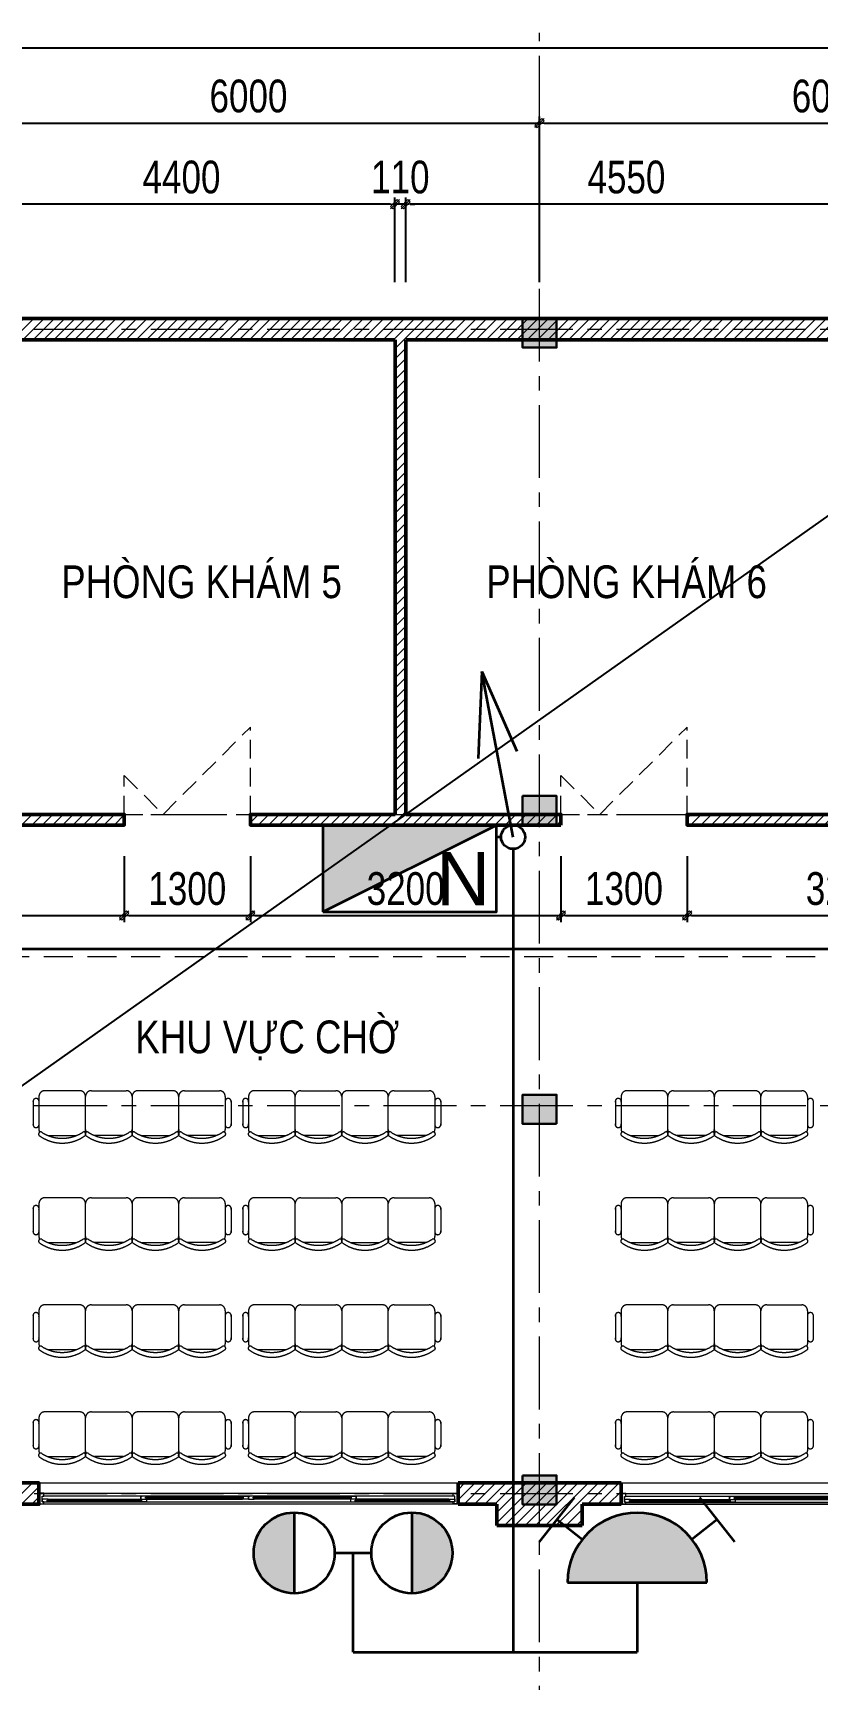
# Model space of a CAD drawing. Header units: millimetres. Extents: x 1109421 to 1726579, y -247837 to 144927.
# Drawn here: x 1571731 to 1579812, y -132556 to -115591 of the extents above; entities that cross this region are included whole.
import ezdxf

# ---------------------------------------------------------------- set-up
doc = ezdxf.new("R2010")
doc.units = ezdxf.units.MM
doc.header["$LTSCALE"] = 600
doc.header["$MEASUREMENT"] = 0
doc.set_wipeout_variables(frame=1)
for name, pattern in [('00_Hidden', [2.4, 1.6, -0.8]), ('CENTER', [2, 1.25, -0.25, 0.25, -0.25]), ('HIDDEN', [0.375, 0.25, -0.125])]:
    doc.linetypes.add(name, pattern=pattern)
doc.layers.get('0').update_dxf_attribs({"lineweight": 0})
doc.layers.get('Defpoints').update_dxf_attribs({"lineweight": 0})
for name, color, linetype, lineweight in [('0.15_Cua', 144, 'Continuous', 15), ('cat1', 30, 'Continuous', 50), ('cat2', 22, 'Continuous', 30), ('dim', 144, 'Continuous', 13), ('hatch1', 136, 'Continuous', 9), ('LC MANH DUT', 35, 'HIDDEN', 5), ('LC Text2', 7, 'Continuous', 25), ('Noi that', 35, 'Continuous', 9), ('PCCC - CHUA CHAY - ONG D80', 30, 'Continuous', 35), ('PCCC - CHUACHAY - ONG D40', 6, 'Continuous', 35), ('PCCC - CHUACHAY - THIETBI', 1, 'Continuous', 35), ('PCCC-CHUACHAY-THIETBI', 1, 'Continuous', 35), ('thay1', 63, 'Continuous', 18), ('truc', 76, 'CENTER', 9)]:
    doc.layers.add(name, color=color, linetype=linetype, lineweight=lineweight)
doc.layers.add('3', color=3, linetype='Continuous')
doc.layers.add('KCS_Plotter', color=11, linetype='Continuous', plot=False)
doc.styles.add('chu theo TCVN', font='arial.ttf')
doc.styles.add('HOATBIF', font='hoatbif.shx', dxfattribs={"width": 0.8})
doc.styles.add('T2', font='VHARIAL.TTF', dxfattribs={"width": 0.8})
doc.dimstyles.new('1-135', dxfattribs={"dimscale": 135, "dimtxt": 2.5, "dimasz": 0.35, "dimexe": 0.5, "dimexo": 0, "dimgap": 0.8, "dimtad": 1, "dimdec": 0, "dimzin": 0, "dimdsep": 46, "dimtxsty": 'HOATBIF', "dimblk1": 'DOT', "dimblk2": 'DOT', "dimsah": 1, "dimcen": -1, "dimdle": 1, "dimclrd": 256, "dimclre": 256, "dimclrt": 4, "dimadec": 3, "dimazin": 2, "dimtfac": 0.333333, "dimtdec": 0, "dimtix": 1, "dimtmove": 2, "dimatfit": 3, "dimldrblk": 'DOT', "dimfxl": 1, "dimtvp": 0.833333, "dimtolj": 1, "dimtzin": 0, "dimarcsym": 0})

# ---------------------------------------------------------------- blocks, each defined once
blk = doc.blocks.new('HOP CUU HOA')
at = {"layer": 'PCCC-CHUACHAY-THIETBI'}
blk.add_hatch(color=256, dxfattribs=at).paths.add_polyline_path([(8, 4), (0, 4), (0, 0)])
blk.add_line((0, 0), (8, 4), dxfattribs=at)
blk.add_lwpolyline([(0, 0), (8, 0), (8, 4), (0, 4)], close=True, dxfattribs=at)
blk = doc.blocks.new('TRU TIEP NUOC')
at = {"layer": '3'}
h = blk.add_hatch(color=1, dxfattribs=at)
h.dxf.hatch_style = 1
h.paths.add_polyline_path([(0, 2.037), (0, -2.037, 1)])
at = {"layer": 'PCCC-CHUACHAY-THIETBI'}
for p, q in [((1.184, 2.853), (2.487, 1.832)), ((0, 2.037), (0, -2.037)), ((1.836, 2.342), (1.256, 1.603)), ((0, 0), (-2.037, 0)), ((1.184, -2.853), (2.487, -1.832)), ((1.836, -2.342), (1.256, -1.603))]:
    blk.add_line(p, q, dxfattribs=at)
blk.add_arc((0, 0), 2.037, 270, 90, dxfattribs=at)
blk = doc.blocks.new('Tru chua chay')
at = {"layer": 'PCCC - CHUACHAY - THIETBI'}
for points in [[(50829, -204786, 0.414214), (50412, -205203, 0.414214), (50829, -205620)], [(52042, -204786, -0.414214), (52459, -205203, -0.414214), (52042, -205620)]]:
    blk.add_hatch(color=256, dxfattribs=at).paths.add_polyline_path(points)
for p, q in [((50829, -204786), (50829, -205620)), ((52042, -204786), (52042, -205620)), ((51246, -205203), (51625, -205203)), ((51435, -205203), (51435, -206224))]:
    blk.add_line(p, q, dxfattribs=at)
for centre in [(50829, -205203), (52042, -205203)]:
    blk.add_circle(centre, 417, dxfattribs=at)
blk = doc.blocks.new('DOT')
at = {"layer": 'dim'}
for p, q in [((-3, 0), (3, 0)), ((-1, -1), (1, 1))]:
    blk.add_line(p, q, dxfattribs=at)
blk.add_lwpolyline([(0.5, 1), (-1, -0.5), (-0.5, -1), (1, 0.5)], close=True, dxfattribs=at)
blk = doc.blocks.new('*D1336')
at = {"layer": 'Defpoints', "color": 0, "transparency": 16777216}
for p in [(1588152, -115745), (1546352, -118158), (1588152, -118158)]:
    blk.add_point(p, dxfattribs=at)
at = {"layer": 'dim', "lineweight": -2, "transparency": 16777216}
for p, q in [((1546352, -118158), (1546352, -115678)), ((1588152, -118158), (1588152, -115678)), ((1546399, -115745), (1588105, -115745))]:
    blk.add_line(p, q, dxfattribs=at)
at = {"layer": 'dim', "lineweight": -2, "transparency": 16777216, "xscale": 47.25, "yscale": 47.25, "zscale": 47.25, "rotation": 180}
blk.add_blockref('DOT', (1546352, -115745), dxfattribs=at)
at = {"layer": 'dim', "lineweight": -2, "transparency": 16777216, "xscale": 47.25, "yscale": 47.25, "zscale": 47.25}
blk.add_blockref('DOT', (1588152, -115745), dxfattribs=at)
at = {"layer": 'dim', "color": 4, "transparency": 16777216, "insert": (1568302, -115468), "char_height": 337.5, "attachment_point": 5, "style": 'HOATBIF'}
blk.add_mtext('\\A1;41800', dxfattribs=at)
blk = doc.blocks.new('_Dot')
at = {"color": 0, "linetype": 'ByBlock', "lineweight": -2}
blk.add_line((-0.5, 0), (-1, 0), dxfattribs=at)
at = {"color": 0, "linetype": 'ByBlock', "const_width": 0.5}
blk.add_lwpolyline([(-0.25, 0, 1), (0.25, 0, 1)], format="xyb", close=True, dxfattribs=at)
blk = doc.blocks.new('*D1341')
at = {"layer": 'Defpoints', "color": 0, "transparency": 16777216}
for p in [(1576952, -116520), (1570952, -118158), (1576952, -118158)]:
    blk.add_point(p, dxfattribs=at)
at = {"layer": 'dim', "lineweight": -2, "transparency": 16777216}
for p, q in [((1570952, -118158), (1570952, -116452)), ((1570999, -116520), (1576905, -116520)), ((1576952, -118158), (1576952, -116452))]:
    blk.add_line(p, q, dxfattribs=at)
at = {"layer": 'dim', "lineweight": -2, "transparency": 16777216, "xscale": 47.25, "yscale": 47.25, "zscale": 47.25, "rotation": 180}
blk.add_blockref('DOT', (1570952, -116520), dxfattribs=at)
at = {"layer": 'dim', "lineweight": -2, "transparency": 16777216, "xscale": 47.25, "yscale": 47.25, "zscale": 47.25}
blk.add_blockref('DOT', (1576952, -116520), dxfattribs=at)
at = {"layer": 'dim', "color": 4, "transparency": 16777216, "insert": (1573952, -116243), "char_height": 337.5, "attachment_point": 5, "style": 'HOATBIF'}
blk.add_mtext('\\A1;6000', dxfattribs=at)
blk = doc.blocks.new('*D1342')
at = {"layer": 'Defpoints', "color": 0, "transparency": 16777216}
for p in [(1582952, -116520), (1576952, -118158), (1582952, -118158)]:
    blk.add_point(p, dxfattribs=at)
at = {"layer": 'dim', "lineweight": -2, "transparency": 16777216}
for p, q in [((1576952, -118158), (1576952, -116452)), ((1576999, -116520), (1582905, -116520)), ((1582952, -118158), (1582952, -116452))]:
    blk.add_line(p, q, dxfattribs=at)
at = {"layer": 'dim', "lineweight": -2, "transparency": 16777216, "xscale": 47.25, "yscale": 47.25, "zscale": 47.25, "rotation": 180}
blk.add_blockref('DOT', (1576952, -116520), dxfattribs=at)
at = {"layer": 'dim', "lineweight": -2, "transparency": 16777216, "xscale": 47.25, "yscale": 47.25, "zscale": 47.25}
blk.add_blockref('DOT', (1582952, -116520), dxfattribs=at)
at = {"layer": 'dim', "color": 4, "transparency": 16777216, "insert": (1579952, -116243), "char_height": 337.5, "attachment_point": 5, "style": 'HOATBIF'}
blk.add_mtext('\\A1;6000', dxfattribs=at)
blk = doc.blocks.new('dfdfdffđ')
at = {"layer": 'Noi that', "linetype": '00_Hidden'}
for p, q in [((954257, -6273), (954257, -6613)), ((954677, -6213), (954317, -6213)), ((954737, -6613), (954737, -6273)), ((954737, -6613), (954737, -6273)), ((954797, -6213), (955157, -6213)), ((955217, -6273), (955217, -6613)), ((955217, -6273), (955217, -6613)), ((955637, -6213), (955277, -6213)), ((955697, -6613), (955697, -6273)), ((955697, -6613), (955697, -6273)), ((955757, -6213), (956117, -6213)), ((956177, -6273), (956177, -6613)), ((954197, -6316), (954197, -6571)), ((956237, -6316), (956237, -6571)), ((954348, -6673), (954646, -6673)), ((955126, -6673), (954828, -6673)), ((955308, -6673), (955606, -6673)), ((956086, -6673), (955788, -6673))]:
    blk.add_line(p, q, dxfattribs=at)
for centre, radius, start, end in [((954317, -6273), 60, 90, 180), ((954677, -6273), 60, 0, 90), ((954797, -6273), 60, 90, 180), ((955157, -6273), 60, 0, 90), ((955277, -6273), 60, 90, 180), ((955637, -6273), 60, 0, 90), ((955757, -6273), 60, 90, 180), ((956117, -6273), 60, 0, 90), ((954227, -6324), 31.2, 343.7398, 196.2602), ((956207, -6324), 31.2, 343.7398, 196.2602), ((954227, -6562), 31.2, 163.7398, 16.2602), ((954317, -6613), 60, 180, 207.5844), ((954677, -6613), 60, 332.4156, 0), ((954797, -6613), 60, 180, 207.5844), ((955157, -6613), 60, 332.4156, 0), ((955277, -6613), 60, 180, 207.5844), ((955637, -6613), 60, 332.4156, 0), ((955757, -6613), 60, 180, 207.5844), ((956117, -6613), 60, 332.4156, 0), ((956207, -6562), 31.2, 163.7398, 16.2602), ((954275, -6660), 21.9, 57.9726, 216.6901), ((954497, -6353), 400, 233.1301, 306.8699), ((954497, -6310), 393, 237.5758, 302.4242), ((954720, -6660), 21.9, 323.3099, 122.0274), ((954755, -6660), 21.9, 57.9726, 216.6901), ((954977, -6353), 400, 233.1301, 306.8699), ((954977, -6310), 393, 237.5758, 302.4242), ((955200, -6660), 21.9, 323.3099, 122.0274), ((955235, -6660), 21.9, 57.9726, 216.6901), ((955457, -6353), 400, 233.1301, 306.8699), ((955457, -6310), 393, 237.5758, 302.4242), ((955680, -6660), 21.9, 323.3099, 122.0274), ((955715, -6660), 21.9, 57.9726, 216.6901), ((955937, -6353), 400, 233.1301, 306.8699), ((955937, -6310), 393, 237.5758, 302.4242), ((956160, -6660), 21.9, 323.3099, 122.0274)]:
    blk.add_arc(centre, radius, start, end, dxfattribs=at)
blk = doc.blocks.new('COT BT')
at = {"layer": 'cat2', "ltscale": 2}
h = blk.add_hatch(color=256, dxfattribs=at)
h.dxf.hatch_style = 1
h.paths.add_polyline_path([(240, 190), (-110, 190), (-110, -110), (240, -110)])
blk.add_lwpolyline([(-110, 190), (240, 190), (240, -110), (-110, -110)], close=True, dxfattribs=at)
blk = doc.blocks.new('*D1603')
at = {"layer": 'Defpoints', "color": 0, "transparency": 16777216}
for p in [(1575572, -117355), (1575572, -118158), (1580122, -118158)]:
    blk.add_point(p, dxfattribs=at)
at = {"layer": 'dim', "lineweight": -2, "transparency": 16777216}
for p, q in [((1575572, -118158), (1575572, -117288)), ((1580075, -117355), (1575619, -117355)), ((1580122, -118158), (1580122, -117288))]:
    blk.add_line(p, q, dxfattribs=at)
at = {"layer": 'dim', "lineweight": -2, "transparency": 16777216, "xscale": 47.25, "yscale": 47.25, "zscale": 47.25, "rotation": 180}
blk.add_blockref('DOT', (1575572, -117355), dxfattribs=at)
at = {"layer": 'dim', "lineweight": -2, "transparency": 16777216, "xscale": 47.25, "yscale": 47.25, "zscale": 47.25}
blk.add_blockref('DOT', (1580122, -117355), dxfattribs=at)
at = {"layer": 'dim', "color": 4, "transparency": 16777216, "insert": (1577847, -117078), "char_height": 337.5, "attachment_point": 5, "style": 'HOATBIF'}
blk.add_mtext('\\A1;4550', dxfattribs=at)
blk = doc.blocks.new('*D1604')
at = {"layer": 'Defpoints', "color": 0, "transparency": 16777216}
for p in [(1575462, -117355), (1575462, -118158), (1575572, -118158)]:
    blk.add_point(p, dxfattribs=at)
at = {"layer": 'dim', "lineweight": -2, "transparency": 16777216}
for p, q in [((1575415, -117355), (1575368, -117355)), ((1575462, -118158), (1575462, -117288)), ((1575572, -117355), (1575462, -117355)), ((1575572, -118158), (1575572, -117288)), ((1575619, -117355), (1575667, -117355))]:
    blk.add_line(p, q, dxfattribs=at)
at = {"layer": 'dim', "lineweight": -2, "transparency": 16777216, "xscale": 47.25, "yscale": 47.25, "zscale": 47.25}
blk.add_blockref('DOT', (1575462, -117355), dxfattribs=at)
at = {"layer": 'dim', "lineweight": -2, "transparency": 16777216, "xscale": 47.25, "yscale": 47.25, "zscale": 47.25, "rotation": 180}
blk.add_blockref('DOT', (1575572, -117355), dxfattribs=at)
at = {"layer": 'dim', "color": 4, "transparency": 16777216, "insert": (1575517, -117078), "char_height": 337.5, "attachment_point": 5, "style": 'HOATBIF'}
blk.add_mtext('\\A1;110', dxfattribs=at)
blk = doc.blocks.new('*D1605')
at = {"layer": 'Defpoints', "color": 0, "transparency": 16777216}
for p in [(1571062, -117355), (1571062, -118158), (1575462, -118158)]:
    blk.add_point(p, dxfattribs=at)
at = {"layer": 'dim', "lineweight": -2, "transparency": 16777216}
for p, q in [((1571062, -118158), (1571062, -117288)), ((1575415, -117355), (1571109, -117355)), ((1575462, -118158), (1575462, -117288))]:
    blk.add_line(p, q, dxfattribs=at)
at = {"layer": 'dim', "lineweight": -2, "transparency": 16777216, "xscale": 47.25, "yscale": 47.25, "zscale": 47.25, "rotation": 180}
blk.add_blockref('DOT', (1571062, -117355), dxfattribs=at)
at = {"layer": 'dim', "lineweight": -2, "transparency": 16777216, "xscale": 47.25, "yscale": 47.25, "zscale": 47.25}
blk.add_blockref('DOT', (1575462, -117355), dxfattribs=at)
at = {"layer": 'dim', "color": 4, "transparency": 16777216, "insert": (1573262, -117078), "char_height": 337.5, "attachment_point": 5, "style": 'HOATBIF'}
blk.add_mtext('\\A1;4400', dxfattribs=at)
blk = doc.blocks.new('*U617')
for p, q in [((50, 0), (4270, 0)), ((50, -110), (4270, -110)), ((95, -20), (1050, -20)), ((1110, -50), (2100, -50)), ((1110, -80), (2100, -80)), ((3210, -50), (2220, -50)), ((3210, -80), (2220, -80)), ((4225, -20), (3270, -20)), ((4225, -50), (3270, -50))]:
    blk.add_line(p, q)
at = {"color": 8, "lineweight": 5}
for p, q in [((50, -20), (4270, -20)), ((4270, -80), (50, -80)), ((95, -30), (1050, -30)), ((95, -40), (1050, -40)), ((95, -50), (1050, -50)), ((1110, -60), (2100, -60)), ((1110, -70), (2100, -70)), ((3210, -60), (2220, -60)), ((3210, -70), (2220, -70)), ((4225, -30), (3270, -30)), ((4225, -40), (3270, -40))]:
    blk.add_line(p, q, dxfattribs=at)
for points in [[(50, -20), (35, -20), (35, -80), (50, -80), (50, -110), (0, -110), (0, 0), (0, 0), (0, 0), (50, 0), (50, -20), (35, -20)], [(4270, -20), (4285, -20), (4285, -80), (4270, -80), (4270, -110), (4320, -110), (4320, 0), (4320, 0), (4320, 0), (4270, 0), (4270, -20), (4285, -20)], [(95, -40), (95, -50), (35, -50), (35, -20), (95, -20), (95, -30), (85, -30), (85, -40), (95, -40)], [(1050, -40), (1050, -50), (1110, -50), (1110, -20), (1050, -20), (1050, -30), (1060, -30), (1060, -40), (1050, -40)], [(1110, -70), (1110, -80), (1050, -80), (1050, -50), (1110, -50), (1110, -60), (1100, -60), (1100, -70), (1110, -70)], [(1050, -50), (1050, -80), (1065, -80)], [(2100, -70), (2100, -80), (2160, -80), (2160, -50), (2100, -50), (2100, -60), (2110, -60), (2110, -70), (2100, -70)], [(2160, -50), (2160, -80), (2145, -80)], [(2160, -50), (2160, -80), (2175, -80)], [(2220, -70), (2220, -80), (2160, -80), (2160, -50), (2220, -50), (2220, -60), (2210, -60), (2210, -70), (2220, -70)], [(3270, -40), (3270, -50), (3210, -50), (3210, -20), (3270, -20), (3270, -30), (3260, -30), (3260, -40), (3270, -40)], [(3210, -70), (3210, -80), (3270, -80), (3270, -50), (3210, -50), (3210, -60), (3220, -60), (3220, -70), (3210, -70)], [(3270, -50), (3270, -80), (3255, -80)], [(4225, -40), (4225, -50), (4285, -50), (4285, -20), (4225, -20), (4225, -30), (4235, -30), (4235, -40), (4225, -40)]]:
    blk.add_lwpolyline(points)
for centre, start, end in [((94, -32), 14.2151, 83.5658), ((94, -38), 276.4342, 345.7849), ((1051, -32), 96.4342, 165.7849), ((1051, -38), 194.2151, 263.5658), ((1109, -62), 14.2151, 83.5658), ((1109, -68), 276.4342, 345.7849), ((2101, -62), 96.4342, 165.7849), ((2101, -68), 194.2151, 263.5658), ((2219, -62), 14.2151, 83.5658), ((2219, -68), 276.4342, 345.7849), ((3211, -62), 96.4342, 165.7849), ((3211, -68), 194.2151, 263.5658), ((3269, -32), 14.2151, 83.5658), ((3269, -38), 276.4342, 345.7849), ((4226, -32), 96.4342, 165.7849), ((4226, -38), 194.2151, 263.5658)]:
    blk.add_arc(centre, 8.25, start, end, dxfattribs=at)
blk = doc.blocks.new('*U615')
for p, q in [((50, 0), (4535, 0)), ((50, -110), (4535, -110)), ((95, -20), (1116, -20)), ((1176, -50), (2232, -50)), ((1176, -80), (2232, -80)), ((3409, -50), (2352, -50)), ((3409, -80), (2352, -80)), ((4490, -20), (3469, -20)), ((4490, -50), (3469, -50))]:
    blk.add_line(p, q)
at = {"color": 8, "lineweight": 5}
for p, q in [((50, -20), (4535, -20)), ((4535, -80), (50, -80)), ((95, -30), (1116, -30)), ((95, -40), (1116, -40)), ((95, -50), (1116, -50)), ((1176, -60), (2232, -60)), ((1176, -70), (2232, -70)), ((3409, -60), (2352, -60)), ((3409, -70), (2352, -70)), ((4490, -30), (3469, -30)), ((4490, -40), (3469, -40))]:
    blk.add_line(p, q, dxfattribs=at)
for points in [[(50, -20), (35, -20), (35, -80), (50, -80), (50, -110), (0, -110), (0, 0), (0, 0), (0, 0), (50, 0), (50, -20), (35, -20)], [(4535, -20), (4550, -20), (4550, -80), (4535, -80), (4535, -110), (4585, -110), (4585, 0), (4585, 0), (4585, 0), (4535, 0), (4535, -20), (4550, -20)], [(95, -40), (95, -50), (35, -50), (35, -20), (95, -20), (95, -30), (85, -30), (85, -40), (95, -40)], [(1116, -40), (1116, -50), (1176, -50), (1176, -20), (1116, -20), (1116, -30), (1126, -30), (1126, -40), (1116, -40)], [(1176, -70), (1176, -80), (1116, -80), (1116, -50), (1176, -50), (1176, -60), (1166, -60), (1166, -70), (1176, -70)], [(1116, -50), (1116, -80), (1131, -80)], [(2232, -70), (2232, -80), (2292, -80), (2292, -50), (2232, -50), (2232, -60), (2242, -60), (2242, -70), (2232, -70)], [(2292, -50), (2292, -80), (2277, -80)], [(2292, -50), (2292, -80), (2307, -80)], [(2352, -70), (2352, -80), (2292, -80), (2292, -50), (2352, -50), (2352, -60), (2342, -60), (2342, -70), (2352, -70)], [(3469, -40), (3469, -50), (3409, -50), (3409, -20), (3469, -20), (3469, -30), (3459, -30), (3459, -40), (3469, -40)], [(3409, -70), (3409, -80), (3469, -80), (3469, -50), (3409, -50), (3409, -60), (3419, -60), (3419, -70), (3409, -70)], [(3469, -50), (3469, -80), (3454, -80)], [(4490, -40), (4490, -50), (4550, -50), (4550, -20), (4490, -20), (4490, -30), (4500, -30), (4500, -40), (4490, -40)]]:
    blk.add_lwpolyline(points)
for centre, start, end in [((94, -32), 14.2151, 83.5658), ((94, -38), 276.4342, 345.7849), ((1117, -32), 96.4342, 165.7849), ((1117, -38), 194.2151, 263.5658), ((1175, -62), 14.2151, 83.5658), ((1175, -68), 276.4342, 345.7849), ((2233, -62), 96.4342, 165.7849), ((2233, -68), 194.2151, 263.5658), ((2352, -62), 14.2151, 83.5658), ((2352, -68), 276.4342, 345.7849), ((3410, -62), 96.4342, 165.7849), ((3410, -68), 194.2151, 263.5658), ((3468, -32), 14.2151, 83.5658), ((3468, -38), 276.4342, 345.7849), ((4491, -32), 96.4342, 165.7849), ((4491, -38), 194.2151, 263.5658)]:
    blk.add_arc(centre, 8.25, start, end, dxfattribs=at)
blk = doc.blocks.new('*D1439')
at = {"layer": 'Defpoints', "color": 0, "transparency": 16777216}
for p in [(1569372, -124075), (1572672, -124075), (1572672, -124687)]:
    blk.add_point(p, dxfattribs=at)
at = {"layer": 'dim', "lineweight": -2, "transparency": 16777216}
for p, q in [((1569372, -124075), (1569372, -124755)), ((1572672, -124075), (1572672, -124755)), ((1569419, -124687), (1572625, -124687))]:
    blk.add_line(p, q, dxfattribs=at)
at = {"layer": 'dim', "lineweight": -2, "transparency": 16777216, "xscale": 47.25, "yscale": 47.25, "zscale": 47.25, "rotation": 180}
blk.add_blockref('DOT', (1569372, -124687), dxfattribs=at)
at = {"layer": 'dim', "lineweight": -2, "transparency": 16777216, "xscale": 47.25, "yscale": 47.25, "zscale": 47.25}
blk.add_blockref('DOT', (1572672, -124687), dxfattribs=at)
at = {"layer": 'dim', "color": 4, "transparency": 16777216, "insert": (1571022, -124411), "char_height": 337.5, "attachment_point": 5, "style": 'HOATBIF'}
blk.add_mtext('\\A1;3300', dxfattribs=at)
blk = doc.blocks.new('*D1440')
at = {"layer": 'Defpoints', "color": 0, "transparency": 16777216}
for p in [(1572672, -124075), (1573972, -124075), (1573972, -124687)]:
    blk.add_point(p, dxfattribs=at)
at = {"layer": 'dim', "lineweight": -2, "transparency": 16777216}
for p, q in [((1572672, -124075), (1572672, -124755)), ((1573972, -124075), (1573972, -124755)), ((1572719, -124687), (1573925, -124687))]:
    blk.add_line(p, q, dxfattribs=at)
at = {"layer": 'dim', "lineweight": -2, "transparency": 16777216, "xscale": 47.25, "yscale": 47.25, "zscale": 47.25, "rotation": 180}
blk.add_blockref('DOT', (1572672, -124687), dxfattribs=at)
at = {"layer": 'dim', "lineweight": -2, "transparency": 16777216, "xscale": 47.25, "yscale": 47.25, "zscale": 47.25}
blk.add_blockref('DOT', (1573972, -124687), dxfattribs=at)
at = {"layer": 'dim', "color": 4, "transparency": 16777216, "insert": (1573322, -124411), "char_height": 337.5, "attachment_point": 5, "style": 'HOATBIF'}
blk.add_mtext('\\A1;1300', dxfattribs=at)
blk = doc.blocks.new('*D1441')
at = {"layer": 'Defpoints', "color": 0, "transparency": 16777216}
for p in [(1573972, -124075), (1577172, -124075), (1577172, -124687)]:
    blk.add_point(p, dxfattribs=at)
at = {"layer": 'dim', "lineweight": -2, "transparency": 16777216}
for p, q in [((1573972, -124075), (1573972, -124755)), ((1577172, -124075), (1577172, -124755)), ((1574019, -124687), (1577125, -124687))]:
    blk.add_line(p, q, dxfattribs=at)
at = {"layer": 'dim', "lineweight": -2, "transparency": 16777216, "xscale": 47.25, "yscale": 47.25, "zscale": 47.25, "rotation": 180}
blk.add_blockref('DOT', (1573972, -124687), dxfattribs=at)
at = {"layer": 'dim', "lineweight": -2, "transparency": 16777216, "xscale": 47.25, "yscale": 47.25, "zscale": 47.25}
blk.add_blockref('DOT', (1577172, -124687), dxfattribs=at)
at = {"layer": 'dim', "color": 4, "transparency": 16777216, "insert": (1575572, -124411), "char_height": 337.5, "attachment_point": 5, "style": 'HOATBIF'}
blk.add_mtext('\\A1;3200', dxfattribs=at)
blk = doc.blocks.new('*D1442')
at = {"layer": 'Defpoints', "color": 0, "transparency": 16777216}
for p in [(1577172, -124075), (1578472, -124075), (1578472, -124687)]:
    blk.add_point(p, dxfattribs=at)
at = {"layer": 'dim', "lineweight": -2, "transparency": 16777216}
for p, q in [((1577172, -124075), (1577172, -124755)), ((1578472, -124075), (1578472, -124755)), ((1577219, -124687), (1578425, -124687))]:
    blk.add_line(p, q, dxfattribs=at)
at = {"layer": 'dim', "lineweight": -2, "transparency": 16777216, "xscale": 47.25, "yscale": 47.25, "zscale": 47.25, "rotation": 180}
blk.add_blockref('DOT', (1577172, -124687), dxfattribs=at)
at = {"layer": 'dim', "lineweight": -2, "transparency": 16777216, "xscale": 47.25, "yscale": 47.25, "zscale": 47.25}
blk.add_blockref('DOT', (1578472, -124687), dxfattribs=at)
at = {"layer": 'dim', "color": 4, "transparency": 16777216, "insert": (1577822, -124411), "char_height": 337.5, "attachment_point": 5, "style": 'HOATBIF'}
blk.add_mtext('\\A1;1300', dxfattribs=at)
blk = doc.blocks.new('*D1443')
at = {"layer": 'Defpoints', "color": 0, "transparency": 16777216}
for p in [(1578472, -124075), (1581722, -124075), (1581722, -124687)]:
    blk.add_point(p, dxfattribs=at)
at = {"layer": 'dim', "lineweight": -2, "transparency": 16777216}
for p, q in [((1578472, -124075), (1578472, -124755)), ((1581722, -124075), (1581722, -124755)), ((1578519, -124687), (1581675, -124687))]:
    blk.add_line(p, q, dxfattribs=at)
at = {"layer": 'dim', "lineweight": -2, "transparency": 16777216, "xscale": 47.25, "yscale": 47.25, "zscale": 47.25, "rotation": 180}
blk.add_blockref('DOT', (1578472, -124687), dxfattribs=at)
at = {"layer": 'dim', "lineweight": -2, "transparency": 16777216, "xscale": 47.25, "yscale": 47.25, "zscale": 47.25}
blk.add_blockref('DOT', (1581722, -124687), dxfattribs=at)
at = {"layer": 'dim', "color": 4, "transparency": 16777216, "insert": (1580097, -124411), "char_height": 337.5, "attachment_point": 5, "style": 'HOATBIF'}
blk.add_mtext('\\A1;3250', dxfattribs=at)

msp = doc.modelspace()

# ---------------------------------------------------------------- linework, layer by layer
at = {"layer": 'cat1'}
for p, q in [((1546242.1, -118534.3), (1588262.1, -118534.3)), ((1571062.1, -118754.3), (1575462.1, -118754.3)), ((1575572.1, -118754.3), (1580122.1, -118754.3)), ((1576512.1, -130534.3), (1576112.1, -130534.3)), ((1576112.1, -130534.3), (1576112.1, -130754.3)), ((1577392.1, -130534.3), (1576512.1, -130534.3)), ((1577792.1, -130534.3), (1577392.1, -130534.3)), ((1577792.1, -130754.3), (1577792.1, -130534.3)), ((1576112.1, -130754.3), (1576512.1, -130754.3)), ((1576512.1, -130754.3), (1576512.1, -130974.3)), ((1577392.1, -130974.3), (1577392.1, -130754.3)), ((1577392.1, -130754.3), (1577792.1, -130754.3)), ((1576512.1, -130974.3), (1577392.1, -130974.3))]:
    msp.add_line(p, q, dxfattribs=at)
for points in [[(1575462.1, -123644.3), (1575462.1, -118754.3)], [(1575572.1, -118754.3), (1575572.1, -123644.3)], [(1569372.1, -123644.3), (1572672.1, -123644.3), (1572672.1, -123754.3), (1569372.1, -123754.3)], [(1580122.1, -123754.3), (1580122.1, -123754.3), (1578472.1, -123754.3), (1578472.1, -123644.3), (1580122.1, -123644.3)], [(1570512.1, -130534.3), (1571392.1, -130534.3), (1571792.1, -130534.3), (1571792.1, -130754.3), (1571392.1, -130754.3), (1571392.1, -130974.3), (1570512.1, -130974.3), (1570512.1, -130754.3), (1570512.1, -130754.3), (1570512.1, -130534.3), (1570512.1, -130534.3)]]:
    msp.add_lwpolyline(points, dxfattribs=at)
at = {"layer": 'LC MANH DUT', "ltscale": 2}
msp.add_line((1542592.7, -125110.6), (1591248.9, -125110.6), dxfattribs=at)
at = {"layer": 'Noi that', "linetype": '00_Hidden', "ltscale": 0.2}
for p, q in [((1573072.1, -123644.3), (1573972.1, -122744.3)), ((1573972.1, -123644.3), (1573972.1, -122744.3)), ((1577572.1, -123644.3), (1578472.1, -122744.3)), ((1578472.1, -123644.3), (1578472.1, -122744.3)), ((1572672.1, -123644.3), (1572672.1, -123244.3)), ((1572672.1, -123244.3), (1573072.1, -123644.3)), ((1577172.1, -123644.3), (1577172.1, -123244.3)), ((1577172.1, -123244.3), (1577572.1, -123644.3)), ((1572672.1, -123644.3), (1573972.1, -123644.3)), ((1577172.1, -123644.3), (1578472.1, -123644.3))]:
    msp.add_line(p, q, dxfattribs=at)
at = {"layer": 'PCCC - CHUA CHAY - ONG D80'}
for p, q in [((1576678.6, -124001.1), (1576678.6, -125034.1)), ((1586259.8, -125034.1), (1555823.6, -125034.1))]:
    msp.add_line(p, q, dxfattribs=at)
for points in [[(1576678.6, -125034.1), (1576678.6, -132277.2)], [(1575029.4, -132277.2), (1577957.6, -132277.2)]]:
    msp.add_lwpolyline(points, dxfattribs=at)
at = {"layer": 'PCCC - CHUACHAY - ONG D40'}
for q in [(1576318.7, -123070.2), (1576719.1, -122994.5)]:
    msp.add_line((1576356.1, -122170.9), q, dxfattribs=at)
at = {"layer": 'thay1'}
for points in [[(1571792.1, -130534.3), (1576112.1, -130534.3), (1576112.1, -130754.3), (1571792.1, -130754.3)], [(1577792.1, -130534.3), (1582377.1, -130534.3), (1582377.1, -130754.3), (1577792.1, -130754.3)]]:
    msp.add_lwpolyline(points, close=True, dxfattribs=at)
at = {"layer": 'truc'}
for p, q in [((1576952.1, -135776.6), (1576952.1, -115590.8)), ((1544144.8, -118644.3), (1591115.5, -118644.3)), ((1544144.8, -123644.3), (1591115.5, -123644.3)), ((1544144.8, -126644.3), (1591115.5, -126644.3)), ((1544144.8, -130644.3), (1591115.5, -130644.3))]:
    msp.add_line(p, q, dxfattribs=at)

# ---------------------------------------------------------------- block references
at = {"layer": '0.15_Cua', "xscale": -1, "rotation": 180}
for name, p in [('*U617', (1571792.1, -130750.9)), ('*U615', (1577792.1, -130754.3))]:
    msp.add_blockref(name, p, dxfattribs=at)
at = {"layer": 'cat1'}
for name, p in [('COT BT', (1576887.1, -118724.3)), ('COT BT', (1576887.1, -123644.3)), ('dfdfdffđ', (617535.8, -120279.3)), ('dfdfdffđ', (619695.9, -120279.3)), ('dfdfdffđ', (623535.8, -120279.3)), ('dfdfdffđ', (617535.8, -121382.7)), ('dfdfdffđ', (619695.9, -121382.7)), ('dfdfdffđ', (623535.8, -121382.7)), ('dfdfdffđ', (617535.8, -122486.2)), ('dfdfdffđ', (619695.9, -122486.2)), ('dfdfdffđ', (623535.8, -122486.2)), ('dfdfdffđ', (617535.8, -123589.6)), ('dfdfdffđ', (619695.9, -123589.6)), ('dfdfdffđ', (623535.8, -123589.6)), ('COT BT', (1576887.1, -130646.7))]:
    msp.add_blockref(name, p, dxfattribs=at)
at = {"layer": 'cat1', "rotation": 180}
msp.add_blockref('COT BT', (1577017.1, -126644.3), dxfattribs=at)
at = {"layer": 'PCCC - CHUACHAY - THIETBI'}
msp.add_blockref('Tru chua chay', (1523594.1, 73947.1), dxfattribs=at)
at = {"layer": 'PCCC-CHUACHAY-THIETBI', "xscale": 352.364805127969, "yscale": 352.364805127969, "zscale": 352.364805127969, "rotation": 90}
msp.add_blockref('TRU TIEP NUOC', (1577957.6, -131559.5), dxfattribs=at)

# ---------------------------------------------------------------- texts
at = {"layer": 'LC Text2', "style": 'T2', "width": 0.8}
for s, p in [('phßng kh¸m 5', (1572022.4, -121415.9)), ('phßng kh¸m 6', (1576402.4, -121415.9)), ('khu vùc chê', (1572786.5, -126106.3))]:
    msp.add_text(s, height=337.5, dxfattribs=at).set_placement(p)
at = {"layer": 'PCCC - CHUACHAY - THIETBI', "style": 'chu theo TCVN'}
msp.add_text('N', height=549.3, dxfattribs=at).set_placement((1575887.8, -124581.7))

# ---------------------------------------------------------------- dimensions: what is measured, and where the dimension line sits
at = {"layer": 'dim'}
dim = msp.add_linear_dim(base=(1588152.1, -115745.1), p1=(1546352.1, -118157.5), p2=(1588152.1, -118157.5), dimstyle='1-135', dxfattribs=at)
dim.commit()
dim.dimension.update_dxf_attribs({"geometry": '*D1336', "text_midpoint": (1568301.7, -115468.4), "dimtype": 160})
for base, p1, p2, picture, middle in [((1576952.1, -116519.8), (1570952.1, -118157.5), (1576952.1, -118157.5), '*D1341', (1573952.1, -116243.1)), ((1582952.1, -116519.8), (1576952.1, -118157.5), (1582952.1, -118157.5), '*D1342', (1579952.1, -116243.1)), ((1571062.1, -117355.2), (1575462.1, -118157.5), (1571062.1, -118157.5), '*D1605', (1573262.1, -117078.4)), ((1575462.1, -117355.2), (1575572.1, -118157.5), (1575462.1, -118157.5), '*D1604', (1575517.1, -117078.4)), ((1575572.1, -117355.2), (1580122.1, -118157.5), (1575572.1, -118157.5), '*D1603', (1577847.1, -117078.4)), ((1572672.1, -124687.5), (1569372.1, -124075.2), (1572672.1, -124075.2), '*D1439', (1571022.1, -124410.7)), ((1573972.1, -124687.5), (1572672.1, -124075.2), (1573972.1, -124075.2), '*D1440', (1573322.1, -124410.7)), ((1578472.1, -124687.5), (1577172.1, -124075.2), (1578472.1, -124075.2), '*D1442', (1577822.1, -124410.7)), ((1581722.1, -124687.5), (1578472.1, -124075.2), (1581722.1, -124075.2), '*D1443', (1580097.1, -124410.7))]:
    dim = msp.add_linear_dim(base=base, p1=p1, p2=p2, dimstyle='1-135', dxfattribs=at)
    dim.commit()
    dim.dimension.update_dxf_attribs({"geometry": picture, "text_midpoint": middle})

# ---------------------------------------------------------------- next in the draw order: block references
at = {"layer": 'PCCC - CHUACHAY - THIETBI', "xscale": 223.7215908244252, "yscale": 223.7215909117367, "zscale": 223.7215909080987}
msp.add_blockref('HOP CUU HOA', (1574717.4, -124649.2), dxfattribs=at)

# ---------------------------------------------------------------- next in the draw order: hatches: boundary and pattern name
at = {"layer": 'hatch1'}
h = msp.add_hatch(dxfattribs=at)
h.set_pattern_fill('ANSI31', color=256, scale=600)
h.set_pattern_definition([(45, (-474828.27, -175305.75), (-53.0330086, 53.0330086), [])])
h.paths.add_polyline_path([(1547522.1, -130534.3), (1547122.1, -130534.3), (1546462.1, -130534.3), (1546462.1, -126244.3), (1546242.1, -126244.3), (1546242.1, -130754.3), (1546242.1, -130974.3), (1547122.1, -130974.3), (1547122.1, -130754.3), (1547522.1, -130754.3)])
h.paths.add_polyline_path([(1553192.1, -130534.3), (1552792.1, -130534.3), (1551912.1, -130534.3), (1551512.1, -130534.3), (1551512.1, -130754.3), (1551912.1, -130754.3), (1551912.1, -130974.3), (1552792.1, -130974.3), (1552792.1, -130754.3), (1553192.1, -130754.3)])
h.paths.add_polyline_path([(1557912.1, -130534.3), (1557512.1, -130534.3), (1557512.1, -130754.3), (1557912.1, -130754.3), (1557912.1, -130974.3), (1558792.1, -130974.3), (1558792.1, -130754.3), (1559192.1, -130754.3), (1559192.1, -130534.3), (1558792.1, -130534.3)])
h.paths.add_polyline_path([(1563512.1, -130754.3), (1563512.1, -130534.3), (1562632.1, -130534.3), (1562232.1, -130534.3), (1562232.1, -130754.3), (1562632.1, -130754.3), (1562632.1, -130974.3), (1563512.1, -130974.3)])
h.paths.add_polyline_path([(1563182.1, -126534.3), (1562962.1, -126534.3), (1562962.1, -130534.3), (1563182.1, -130534.3)])
h.paths.add_polyline_path([(1566192.1, -130534.3), (1565312.1, -130534.3), (1565312.1, -130754.3), (1565312.1, -130974.3), (1566192.1, -130974.3)])
h.paths.add_polyline_path([(1571792.1, -130534.3), (1571392.1, -130534.3), (1570512.1, -130534.3), (1570512.1, -130754.3), (1570512.1, -130974.3), (1571392.1, -130974.3), (1571392.1, -130754.3), (1571792.1, -130754.3)])
h.paths.add_polyline_path([(1577792.1, -130534.3), (1577392.1, -130534.3), (1576512.1, -130534.3), (1576112.1, -130534.3), (1576112.1, -130754.3), (1576512.1, -130754.3), (1576512.1, -130974.3), (1577392.1, -130974.3), (1577392.1, -130754.3), (1577792.1, -130754.3)])
h.paths.add_polyline_path([(1583977.1, -130534.3), (1582377.1, -130534.3), (1582377.1, -130754.3), (1582777.1, -130754.3), (1582777.1, -131194.3), (1583977.1, -131194.3)])
h.paths.add_polyline_path([(1583751.6, -130754.3), (1583751.6, -130974.3), (1582991.6, -130974.3), (1582991.6, -130754.3)], flags=16)
h.paths.add_polyline_path([(1588262.1, -130534.3), (1587062.1, -130534.3), (1587062.1, -131194.3), (1588262.1, -131194.3)])
h.paths.add_polyline_path([(1588042.1, -130754.3), (1588042.1, -130974.3), (1587282.1, -130974.3), (1587282.1, -130754.3)], flags=16)
h.paths.add_polyline_path([(1582952.1, -127884.3), (1582842.1, -127884.3), (1582842.1, -130534.3), (1582952.1, -130534.3)])
h.paths.add_polyline_path([(1588042.1, -126534.3), (1582842.1, -126534.3), (1582842.1, -126884.3), (1582952.1, -126884.3), (1582952.1, -126754.3), (1588042.1, -126754.3)], flags=17)
h.paths.add_polyline_path([(1585782.1, -125394.3), (1585562.1, -125394.3), (1585562.1, -126534.3), (1585782.1, -126534.3)], flags=17)
h.paths.add_polyline_path([(1588262.1, -118534.3), (1546242.1, -118534.3), (1546242.1, -124044.3), (1546462.1, -124044.3), (1546462.1, -123754.3), (1547952.1, -123754.3), (1547952.1, -123644.3), (1546462.1, -123644.3), (1546462.1, -118754.3), (1550337.1, -118754.3), (1550337.1, -123644.3), (1549252.1, -123644.3), (1549252.1, -123754.3), (1550337.1, -123754.3), (1550447.1, -123754.3), (1552637.1, -123754.3), (1552637.1, -123644.3), (1550447.1, -123644.3), (1550447.1, -118754.3), (1554257.1, -118754.3), (1554257.1, -123644.3), (1553937.1, -123644.3), (1553937.1, -123754.3), (1554257.1, -123754.3), (1554367.1, -123754.3), (1555977.1, -123754.3), (1555977.1, -123644.3), (1554367.1, -123644.3), (1554367.1, -118754.3), (1558242.1, -118754.3), (1558242.1, -123644.3), (1557277.1, -123644.3), (1557277.1, -123754.3), (1561742.1, -123754.3), (1561742.1, -123644.3), (1558462.1, -123644.3), (1558462.1, -118754.3), (1562962.1, -118754.3), (1562962.1, -123644.3), (1562742.1, -123644.3), (1562742.1, -123754.3), (1563583.9, -123754.3), (1563803.9, -123534.3), (1563182.1, -123534.3), (1563182.1, -118754.3), (1565642.1, -118754.3), (1565642.1, -123534.3), (1564963.9, -123534.3), (1565183.9, -123754.3), (1565862.1, -123754.3), (1568072.1, -123754.3), (1568072.1, -123644.3), (1565862.1, -123644.3), (1565862.1, -118754.3), (1570842.1, -118754.3), (1570842.1, -123644.3), (1571062.1, -123644.3), (1571062.1, -118754.3), (1575462.1, -118754.3), (1575462.1, -123644.3), (1573972.1, -123644.3), (1573972.1, -123754.3), (1577172.1, -123754.3), (1577172.1, -123644.3), (1575572.1, -123644.3), (1575572.1, -118754.3), (1580122.1, -118754.3), (1580122.1, -123644.3), (1578472.1, -123644.3), (1578472.1, -123754.3), (1579842.1, -123754.3), (1581722.1, -123754.3), (1581722.1, -123534.3), (1580342.1, -123534.3), (1580342.1, -118754.3), (1582842.1, -118754.3), (1582842.1, -123534.3), (1582622.1, -123534.3), (1582622.1, -123754.3), (1583282.1, -123754.3), (1583282.1, -123534.3), (1583062.1, -123534.3), (1583062.1, -118754.3), (1585562.1, -118754.3), (1585562.1, -124494.3), (1585782.1, -124494.3), (1585782.1, -118754.3), (1588042.1, -118754.3), (1588042.1, -128934.3), (1588262.1, -128934.3)])
h.paths.add_polyline_path([(1585562.1, -123534.3), (1584182.1, -123534.3), (1584182.1, -123754.3), (1585562.1, -123754.3)], flags=17)
h.paths.add_polyline_path([(1572672.1, -123644.3), (1569372.1, -123644.3), (1569372.1, -123754.3), (1572672.1, -123754.3)], flags=17)

# ---------------------------------------------------------------- next in the draw order: linework, layer by layer
at = {"layer": 'cat1'}
for points in [[(1577172.1, -123754.3), (1573972.1, -123754.3), (1573972.1, -123644.3), (1575462.1, -123644.3)], [(1577172.1, -123754.3), (1573972.1, -123754.3), (1573972.1, -123644.3), (1575462.1, -123644.3)], [(1575572.1, -123644.3), (1577172.1, -123644.3), (1577172.1, -123754.3)]]:
    msp.add_lwpolyline(points, dxfattribs=at)
at = {"layer": 'KCS_Plotter'}
msp.add_line((1540558.9, -148404.6), (1600766, -105829.6), dxfattribs=at)
at = {"layer": 'PCCC - CHUACHAY - ONG D40'}
for p, q in [((1576678.6, -123877.7), (1576356.1, -122170.9)), ((1576555.3, -123877.7), (1576507.2, -123877.7))]:
    msp.add_line(p, q, dxfattribs=at)
msp.add_circle((1576678.6, -123877.7), 123.4, dxfattribs=at)

# ---------------------------------------------------------------- next in the draw order: dimensions: what is measured, and where the dimension line sits
at = {"layer": 'dim'}
dim = msp.add_linear_dim(base=(1577172.1, -124687.5), p1=(1573972.1, -124075.2), p2=(1577172.1, -124075.2), dimstyle='1-135', dxfattribs=at)
dim.commit()
dim.dimension.update_dxf_attribs({"geometry": '*D1441', "text_midpoint": (1575572.1, -124410.7)})

doc.saveas('drawing.dxf')
